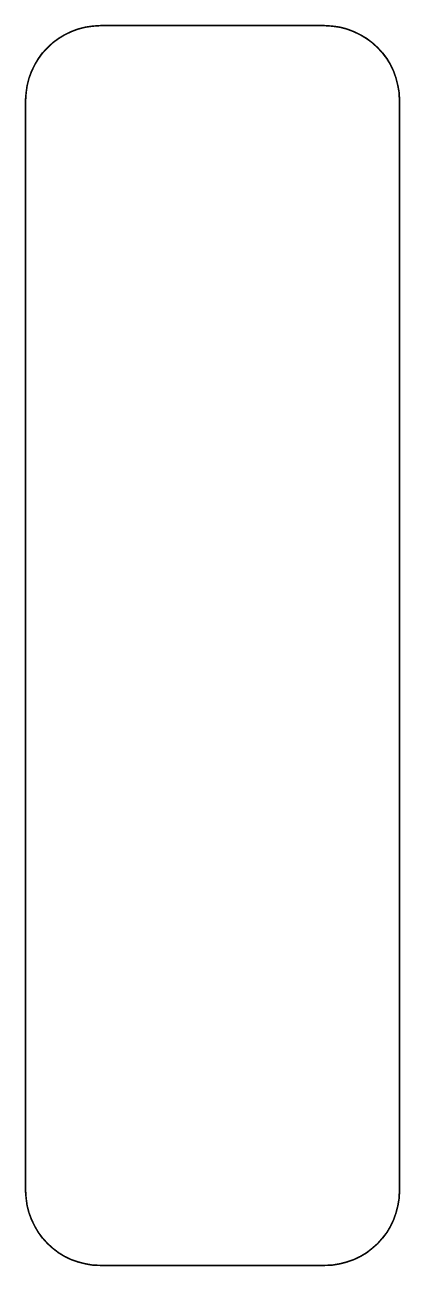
# Model space of a CAD drawing. Extents: x 0.05 to 2.43, y 0.05 to 7.95.
import ezdxf

# ---------------------------------------------------------------- set-up
doc = ezdxf.new("R2010")
doc.units = 0
doc.header["$LTSCALE"] = 0.166667
doc.layers.add('FOREGROUND', color=7, linetype='CONTINUOUS')

msp = doc.modelspace()

# ---------------------------------------------------------------- linework, layer by layer
at = {"layer": 'FOREGROUND', "linetype": 'CONTINUOUS', "const_width": 0.01}
msp.add_lwpolyline([(0.525, 7.94), (1.951667, 7.94), (2, 7.936667), (2.048333, 7.93), (2.093333, 7.918333), (2.136667, 7.901667), (2.178333, 7.881667), (2.218333, 7.858333), (2.253333, 7.831667), (2.288333, 7.8), (2.318333, 7.766667), (2.346667, 7.73), (2.37, 7.691667), (2.39, 7.65), (2.405, 7.606667), (2.416667, 7.56), (2.425, 7.513333), (2.426667, 7.465), (2.426667, 0.533333), (2.425, 0.485), (2.416667, 0.436667), (2.405, 0.391667), (2.39, 0.348333), (2.37, 0.306667), (2.346667, 0.266667), (2.318333, 0.231667), (2.288333, 0.196667), (2.253333, 0.166667), (2.218333, 0.138333), (2.178333, 0.115), (2.136667, 0.095), (2.093333, 0.08), (2.048333, 0.068333), (2, 0.06), (1.951667, 0.058333), (0.525, 0.058333), (0.476667, 0.06), (0.43, 0.068333), (0.383333, 0.08), (0.34, 0.095), (0.298333, 0.115), (0.26, 0.138333), (0.223333, 0.166667), (0.19, 0.196667), (0.158333, 0.231667), (0.131667, 0.266667), (0.108333, 0.306667), (0.088333, 0.348333), (0.071667, 0.391667), (0.06, 0.436667), (0.053333, 0.485), (0.05, 0.533333), (0.05, 7.465), (0.053333, 7.513333), (0.06, 7.56), (0.071667, 7.606667), (0.088333, 7.65), (0.108333, 7.691667), (0.131667, 7.73), (0.158333, 7.766667), (0.19, 7.8), (0.223333, 7.831667), (0.26, 7.858333), (0.298333, 7.881667), (0.34, 7.901667), (0.383333, 7.918333), (0.43, 7.93), (0.476667, 7.936667)], close=True, dxfattribs=at)
at = {"layer": 'FOREGROUND', "color": 7, "linetype": 'CONTINUOUS'}
msp.add_lwpolyline([(0.525, 7.94), (1.951667, 7.94), (2, 7.936667), (2.048333, 7.93), (2.093333, 7.918333), (2.136667, 7.901667), (2.178333, 7.881667), (2.218333, 7.858333), (2.253333, 7.831667), (2.288333, 7.8), (2.318333, 7.766667), (2.346667, 7.73), (2.37, 7.691667), (2.39, 7.65), (2.405, 7.606667), (2.416667, 7.56), (2.425, 7.513333), (2.426667, 7.465), (2.426667, 0.533333), (2.425, 0.485), (2.416667, 0.436667), (2.405, 0.391667), (2.39, 0.348333), (2.37, 0.306667), (2.346667, 0.266667), (2.318333, 0.231667), (2.288333, 0.196667), (2.253333, 0.166667), (2.218333, 0.138333), (2.178333, 0.115), (2.136667, 0.095), (2.093333, 0.08), (2.048333, 0.068333), (2, 0.06), (1.951667, 0.058333), (0.525, 0.058333), (0.476667, 0.06), (0.43, 0.068333), (0.383333, 0.08), (0.34, 0.095), (0.298333, 0.115), (0.26, 0.138333), (0.223333, 0.166667), (0.19, 0.196667), (0.158333, 0.231667), (0.131667, 0.266667), (0.108333, 0.306667), (0.088333, 0.348333), (0.071667, 0.391667), (0.06, 0.436667), (0.053333, 0.485), (0.05, 0.533333), (0.05, 7.465), (0.053333, 7.513333), (0.06, 7.56), (0.071667, 7.606667), (0.088333, 7.65), (0.108333, 7.691667), (0.131667, 7.73), (0.158333, 7.766667), (0.19, 7.8), (0.223333, 7.831667), (0.26, 7.858333), (0.298333, 7.881667), (0.34, 7.901667), (0.383333, 7.918333), (0.43, 7.93), (0.476667, 7.936667)], close=True, dxfattribs=at)

doc.saveas('drawing.dxf')
